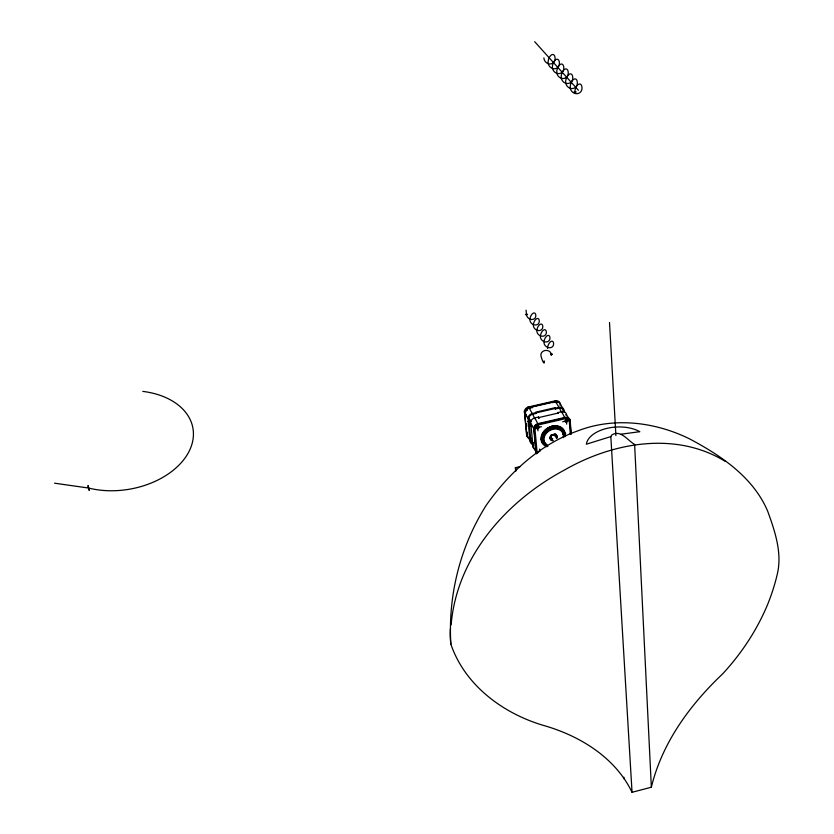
<?xml version="1.0" encoding="UTF-8"?>
<svg xmlns="http://www.w3.org/2000/svg" width="834" height="834" viewBox="0 0 834 834"><rect width="100%" height="100%" fill="white"/><g stroke="black" fill="none" stroke-linecap="round" stroke-linejoin="round"><path stroke-width="1.25" d="M450.86 644.161C447.91 595.34 460.107 546.593 486.243 505.268C509.251 472.534 540.025 444.272 578.212 430.719C614.377 416.823 655.378 422.025 689.593 438.892C721.024 455.583 753.3 477.194 767.697 511.242C774.786 530.789 782.177 552.379 777.496 573.26C775.036 584.123 771.596 594.736 767.395 605.036C756.709 630.473 741.27 653.793 722.525 673.997C689.885 704.886 662.04 742.927 651.354 787.213L632.047 792.3C615.523 757.866 580.537 736.245 544.904 725.83C503.872 714.133 464.997 685.715 450.86 644.161A179.821 117.385 -1.9 0 1 450.433 628.627M552.734 402.749L552.765 401.936L531.539 406.815L531.706 407.586L528.964 408.222M526.087 415.123L525.17 415.249L524.94 412.423A4.795 3.889 -29.4 0 1 528.568 408.076L531.915 407.273M451.121 624.947C456.667 557.289 506.123 501.234 564.097 470.24C612.198 442.427 675.446 430.886 725.132 461.296M632.047 792.3L610.822 436.599L611.635 435.119C620.486 429.03 627.773 440.613 634.622 444.428L651.354 787.213M563.534 437.381A10.665 8.517 -29.5 0 0 560.229 429.5L558.071 428.603L557.956 429.239M527.526 432.794L526.629 433.096L527.526 432.794L526.9 433.586L527.192 436.349A4.743 3.816 -28.8 0 0 528.266 438.006M525.639 414.967L524.899 414.769L525.816 414.644L524.899 414.769L526.629 433.096M525.17 415.249L525.816 414.644M551.545 402.499L556.288 401.696A4.785 3.868 -30.5 0 1 560.49 404.24L563.899 410.297L564.065 412.434M610.822 436.599L586.365 444.199A30.921 17.378 -3.3 0 1 607.058 428.342A30.921 17.378 -3.3 0 1 639.824 431.689L620.965 434.222M527.119 435.869L533.604 445.804L532.697 446.023L532.405 442.875L533.322 442.656M524.951 412.945L528.089 418.564L529.006 418.355A3.857 3.117 -29.3 0 1 532.405 414.3L536.085 413.445L535.73 412.163L555.037 407.711L555.392 409.004L559.061 408.149A3.847 3.096 -30.5 0 1 562.981 410.516L563.899 410.297A4.816 3.878 -30.5 0 0 558.999 407.346L555.694 401.8M568.986 420.565L569.914 420.315L570.977 434.472M559.656 404.959L560.563 404.73M536.637 453.759A4.816 3.847 -28.7 0 1 536.147 452.33L537.075 452.111L534.98 429.01L533.77 428.697L530.57 422.994A4.837 3.909 -29.3 0 1 534.823 417.907L538.524 417.052L538.879 418.355L538.524 417.052M536.189 453.123L537.565 452.799M515.735 471.314L515.37 467.707L520.249 466.56M559.927 403.302A4.785 3.868 -30.5 0 0 555.131 400.862L528.62 406.95A4.785 3.889 -29.4 0 0 524.419 411.996L526.577 434.879L527.484 434.67L527.244 432.127M528.11 421.264L529.309 421.545L528.11 421.264L529.663 437.892L530.851 438.184L531.143 441.322A3.816 3.065 -28.7 0 0 532.415 443.292M529.663 437.892L530.851 438.184M529.934 438.392L530.226 441.53L531.143 441.322M540.62 439.549L542.851 439.028M563.377 434.253L565.598 433.732M532.405 442.875L533.593 443.156M536.669 453.644A4.816 3.847 -28.7 0 1 535.876 451.851L532.697 446.023L533.604 445.804M524.305 411.214L525.681 410.891M524.419 411.996L525.337 411.787A3.826 3.107 -29.4 0 1 528.693 407.753L555.194 401.665A3.826 3.096 -30.5 0 1 558.478 402.53M528.391 421.754L528.089 418.564A4.816 3.899 -29.3 0 1 532.332 413.497L536.012 412.642M555.329 408.201L558.999 407.346L561.668 412.528L561.605 411.725L557.915 412.58L557.988 413.383M555.392 409.004L555.1 408.514L535.803 412.966L536.085 413.445M538.806 417.553L558.207 413.07L557.915 412.58M565.598 414.894L566.526 414.686L569.914 420.346M536.147 452.33L534.052 429.218A4.868 3.92 -29.2 0 1 538.337 424.11L565.275 417.876A4.868 3.899 -30.4 0 1 570.206 420.836L571.186 433.68M530.57 422.994L530.862 426.195L531.79 425.986M530.862 426.195L532.061 426.476M533.937 428.426L541.454 426.685M562.71 421.764L570.185 420.023M534.052 429.218L534.98 429.01A3.899 3.138 -29.2 0 1 538.41 424.923L565.337 418.689A3.889 3.117 -30.4 0 1 569.288 421.055L570.206 420.836M574.782 92.532C579.182 91.625 571.592 91.323 574.782 92.532A6.463 3.284 -74.3 0 1 578.369 84.39A6.463 3.284 -74.3 0 1 582.007 87.987A6.286 5.713 52.6 0 1 576.325 93.731A6.286 5.713 52.6 0 1 570.164 87.361A6.411 3.284 -74.4 0 1 573.729 79.282A6.411 3.284 -74.4 0 1 577.357 82.868A6.245 5.671 53.3 0 1 571.738 88.592A6.245 5.671 53.3 0 1 565.619 82.264A6.37 3.273 -74.5 0 1 569.153 74.247A6.37 3.273 -74.5 0 1 572.781 77.833A6.203 5.619 54.1 0 1 567.214 83.525A6.203 5.619 54.1 0 1 561.136 77.249A6.328 3.263 -74.7 0 1 564.649 69.285A6.328 3.263 -74.7 0 1 568.267 72.86A6.161 5.577 54.8 0 1 562.762 78.532A6.161 5.577 54.8 0 1 556.726 72.297A6.286 3.263 -74.8 0 1 560.208 64.395A6.286 3.263 -74.8 0 1 563.826 67.971A6.119 5.536 55.5 0 1 558.363 73.621A6.119 5.536 55.5 0 1 552.379 67.429A6.245 3.253 -75 0 1 555.83 59.579A6.245 3.253 -75 0 1 559.447 63.155A6.078 5.494 56.1 0 1 554.037 68.774A6.078 5.494 56.1 0 1 548.094 62.623A6.203 3.242 -75.1 0 1 551.524 54.836A6.203 3.242 -75.1 0 1 555.121 58.401A6.036 5.452 56.7 0 1 549.773 63.999A6.036 5.452 56.7 0 1 543.862 57.89M54.575 483.188L88.592 488.036A72.912 49.216 -9.8 0 0 188.119 453.175A72.912 49.216 -9.8 0 0 142.791 391.396M558.071 428.603L558.009 428.593A10.665 8.517 -29.5 0 0 545.04 433.899A10.665 8.517 -29.5 0 0 546.906 445.252M534.677 41.7L578.4 90.249M531.811 407.294L531.539 406.815L532.363 406.909A6.547 5.327 -29.3 0 1 532.551 407.763M529.163 407.899L534.959 418.699M534.823 417.907L538.41 424.923L538.337 424.11M529.017 418.407L530.872 421.723L529.006 418.355L529.309 421.545M515.37 467.707L516.548 469.959M551.191 354.148L551.399 355.003M525.451 413.059L525.816 416.875M526.473 423.891L526.713 426.445M531.143 426.695L532.676 443.375M528.62 406.95L528.693 407.753M527.703 407.128L527.818 408.326M529.037 421.055L530.58 437.683M532.332 413.497L532.405 414.3M537.398 424.298L537.982 430.803M539.619 449.067L539.723 450.256M526.087 310.165L526.473 314.491A4.973 4.17 38.9 0 0 531.404 319.474A4.973 4.17 38.9 0 0 535.814 315.523A5.014 2.544 -69.5 0 0 532.738 313.501A5.014 2.544 -69.5 0 0 529.882 319.975A5.004 4.191 38.6 0 0 534.844 324.989A5.004 4.191 38.6 0 0 539.285 321.027A5.046 2.544 -69.4 0 0 536.21 319.015A5.046 2.544 -69.4 0 0 533.333 325.531A5.035 4.212 38.2 0 0 538.326 330.566A5.035 4.212 38.2 0 0 542.798 326.605A5.077 2.554 -69.3 0 0 539.723 324.603A5.077 2.554 -69.3 0 0 536.825 331.15A5.067 4.233 37.8 0 0 541.839 336.217A5.067 4.233 37.8 0 0 546.353 332.245A5.108 2.554 -69.2 0 0 543.268 330.254A5.108 2.554 -69.2 0 0 540.369 336.842A5.098 4.253 37.4 0 0 545.405 341.94A5.098 4.253 37.4 0 0 549.96 337.958A5.14 2.554 -69.1 0 0 546.864 335.977A5.14 2.554 -69.1 0 0 543.945 342.607A5.129 4.274 37 0 0 549.022 347.736A5.129 4.274 37 0 0 553.609 343.744A5.171 2.554 -69 0 0 550.513 341.763A5.171 2.554 -69 0 0 547.563 348.435M552.223 425.799L552.41 428.061M556.038 400.622L556.132 401.821M555.131 400.862L555.194 401.665M555.037 407.711L555.1 408.514M566.203 417.636L566.703 424.141M565.275 417.876L565.337 418.689L561.605 411.725A4.837 3.889 -30.4 0 1 566.526 414.686M569.288 421.055L570.258 433.899M609.508 322.477L615.909 435.65M555.725 401.8L555.757 402.603L555.465 402.124A3.826 3.096 -30.5 0 1 558.123 402.468M624.489 779.29A11.353 8.267 -0.3 0 1 623.884 777.184M551.232 354.346A5.202 4.42 -4.9 0 0 545.644 350.416A5.202 4.42 -4.9 0 0 540.88 355.294A5.202 0.907 72.2 0 0 543.268 362.175A5.202 0.907 72.2 0 0 544.175 360.851M538.524 452.581A1.449 1.157 -28.6 0 1 540.161 451.027M529.173 438.538A4.743 3.816 -28.8 0 1 528.693 438.298M533.374 444.501A4.775 3.826 -28.7 0 1 530.226 441.53M569.914 420.315A4.868 3.899 -30.4 0 0 565.014 417.375L538.024 423.62A4.868 3.92 -29.2 0 0 533.76 428.697L535.876 451.851L537.075 452.111A3.857 3.075 -28.7 0 0 537.461 453.258M534.292 448.483A4.795 3.836 -28.7 0 1 532.697 446.023M534.865 427.206A3.889 3.138 -29.2 0 1 535.053 426.779M535.584 425.976A3.889 3.138 -29.2 0 1 535.918 425.611M546.927 446.774A12.687 10.144 -29.5 0 1 542.048 434.128A12.687 10.144 -29.5 0 1 556.778 425.851A12.687 10.144 -29.5 0 1 564.993 436.62M525.597 412.257A3.836 3.107 -29.4 0 1 525.764 410.974M525.941 410.547A3.836 3.107 -29.4 0 1 528.485 408.358M526.442 410.62A3.836 3.107 -29.4 0 1 526.734 410.234M527.067 409.88A3.836 3.107 -29.4 0 1 527.442 409.557M554.433 434.045A3.148 2.512 -29.5 0 1 556.069 436.63M552.556 439.32A3.148 2.512 -29.5 0 1 550.169 436.641M550.847 435.296A3.148 2.512 -29.5 0 1 551.43 434.743M552.681 438.705A2.419 1.939 -29.5 0 1 550.847 436.641A2.419 1.939 -29.5 0 1 553.557 434.577A2.419 1.939 -29.5 0 1 555.392 436.63M544.539 442.76A10.654 8.517 -29.5 0 1 549.606 428.447A10.654 8.517 -29.5 0 1 563.086 433.982M547.344 445.147A10.175 8.131 -29.5 0 1 545.342 434.67A10.175 8.131 -29.5 0 1 557.164 429.072A10.175 8.131 -29.5 0 1 563.231 437.631M553.046 440.738A3.638 2.909 -29.5 0 1 550.357 437.37A3.638 2.909 -29.5 0 1 554.933 434.587A3.638 2.909 -29.5 0 1 556.82 438.434M550.273 438.945A3.638 2.909 -29.5 0 1 553.755 434.316A3.638 2.909 -29.5 0 1 556.674 438.184M552.9 440.488A3.638 2.909 -29.5 0 1 550.68 439.581M552.244 439.977A3.148 2.512 -29.5 0 1 550.847 436.693A3.148 2.512 -29.5 0 1 554.871 434.795A3.148 2.512 -29.5 0 1 556.257 438.079M564.284 436.328A12.103 9.674 -29.5 0 0 564.472 433.659L563.878 431.168A12.103 9.674 -29.5 0 0 545.269 430.021A12.103 9.674 -29.5 0 0 547.917 446.273M551.587 437.808A1.939 1.543 -29.5 0 1 551.305 436.641M554.339 435.202A1.939 1.543 -29.5 0 1 554.871 435.807M556.403 435.087A3.628 2.898 -29.5 0 1 556.236 437.433M552.473 439.726A3.628 2.898 -29.5 0 1 549.846 438.194M555.392 433.951A3.628 2.898 -29.5 0 1 555.997 434.441M546.479 444.491A10.654 8.517 -29.5 0 1 548.553 429.406A10.654 8.517 -29.5 0 1 563.263 434.274M547.208 446.315A12.103 9.674 -29.5 0 1 542.559 434.243A12.103 9.674 -29.5 0 1 556.612 426.351A12.103 9.674 -29.5 0 1 564.451 436.62M526.629 410.672A1.439 1.168 -29.4 0 1 526.65 410.349M526.765 410.036A1.439 1.168 -29.4 0 1 527.547 409.286M528.172 437.339A4.743 3.816 -28.8 0 1 526.577 434.879M89.155 490.194L88.05 485.753L89.155 490.194M552.275 354.262C550.148 356.493 549.835 352.375 552.275 354.262M527.474 314.397L525.483 314.574L527.474 314.397M564.847 433.232L564.472 433.597L565.577 433.461L564.847 433.232M536.794 451.601L535.876 451.819L537.075 452.111L536.794 451.601M537.44 428.801A1.459 1.178 -29.2 0 0 539.014 426.935A1.459 1.178 -29.2 0 0 536.627 426.925A1.459 1.178 -29.2 0 0 537.44 428.801M566.182 422.14A1.459 1.168 -30.4 0 0 567.766 420.273A1.459 1.168 -30.4 0 0 565.4 420.263A1.459 1.168 -30.4 0 0 566.182 422.14"/></g></svg>
